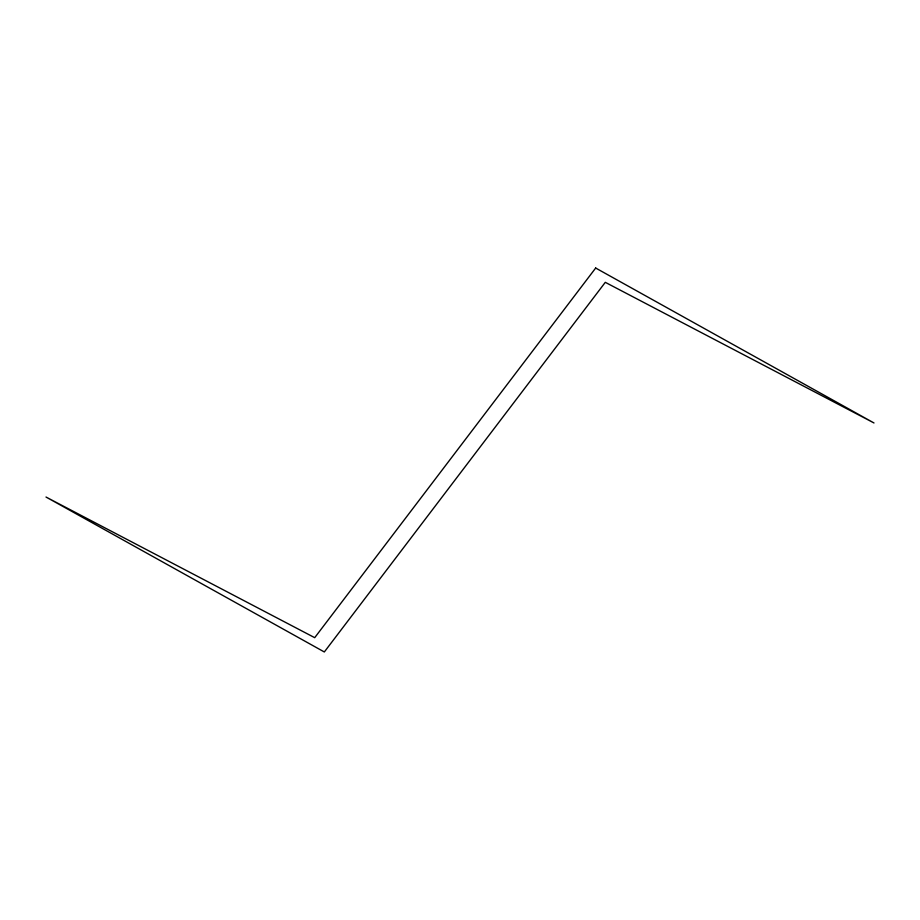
<?xml version="1.0" encoding="UTF-8"?>
<svg xmlns="http://www.w3.org/2000/svg" width="920" height="920" viewBox="0 0 920 920"><rect width="100%" height="100%" fill="white"/><g stroke="black" fill="none" stroke-linecap="round" stroke-linejoin="round"><path stroke-width="1.38" d="M595.677 268.03L314.709 637.675L46 497.03L324.323 651.969L605.291 282.325L874 422.97L595.677 268.03"/></g></svg>
